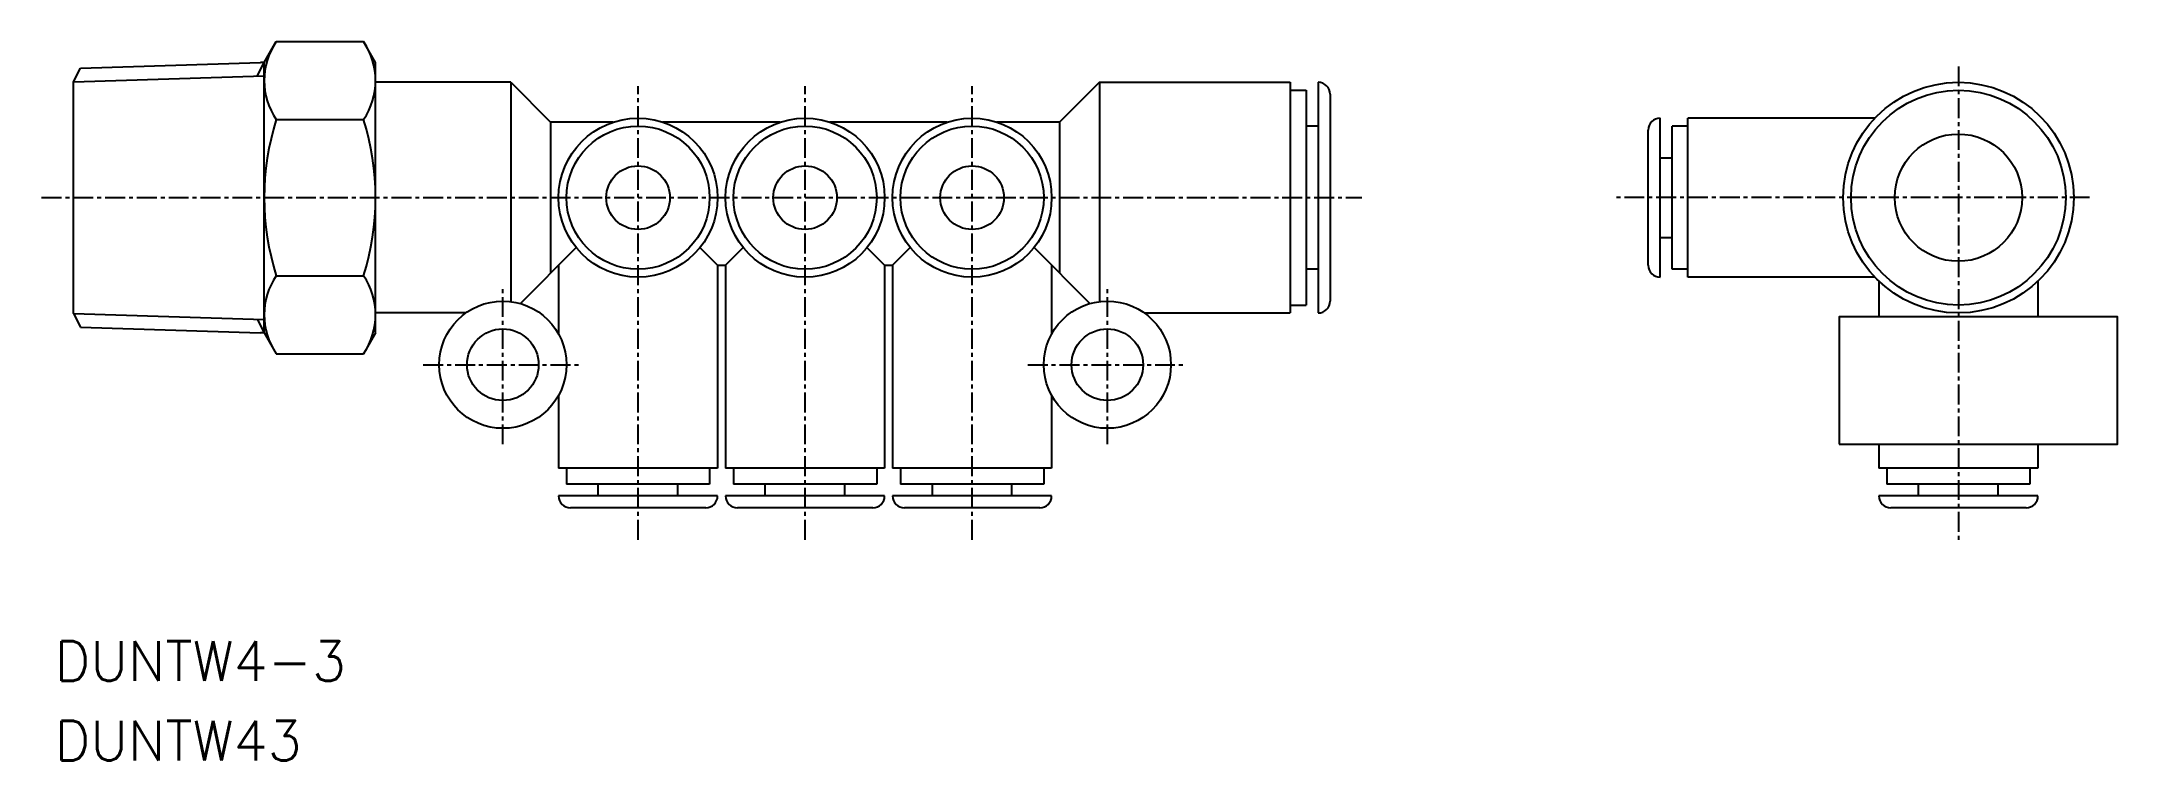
# Model space of a CAD drawing. Extents: x 71 to 202, y 75 to 120.
import ezdxf
from ezdxf.enums import TextEntityAlignment as Align

# ---------------------------------------------------------------- set-up
doc = ezdxf.new("R2010")
doc.units = 0
doc.linetypes.add('CENTER', pattern=[2, 1.25, -0.25, 0.25, -0.25])
doc.layers.get('0').update_dxf_attribs({"linetype": 'CONTINUOUS'})
doc.layers.add('CENTER', color=1, linetype='CENTER')
doc.styles.get("Standard").update_dxf_attribs({"font": 'txt.shx', "bigfont": 'extfont.shx'})

msp = doc.modelspace()

# ---------------------------------------------------------------- linework, layer by layer
at = {"color": 7, "linetype": 'CONTINUOUS'}
for p, q in [((85, 118.5), (85.76, 119.81)), ((85.76, 119.81), (91.24, 119.81)), ((92, 118.5), (91.24, 119.81)), ((73, 117.28), (73.45, 118.15)), ((73.45, 118.15), (84.76, 118.5)), ((85, 118.5), (84.76, 118.5)), ((85, 101.5), (85, 118.5)), ((92, 101.5), (92, 118.5)), ((92, 101.5), (92, 118.5)), ((73, 102.72), (73, 117.28)), ((100.5, 117.25), (92, 117.25)), ((100.5, 117.25), (103, 114.75)), ((100.5, 117.25), (100.5, 103.47)), ((137.5, 117.25), (135, 114.75)), ((137.5, 117.25), (137.5, 103.47)), ((137.5, 117.25), (149.5, 117.25)), ((149.5, 117.25), (149.5, 102.75)), ((149.5, 116.75), (150.5, 116.75)), ((150.5, 116.75), (150.5, 103.25)), ((151.25, 117.25), (151.25, 117.25)), ((151.25, 117.25), (151.25, 102.75)), ((152, 116.5), (152, 103.5)), ((85.76, 114.91), (91.24, 114.91)), ((172.75, 105), (172.75, 115)), ((172.75, 115), (172.75, 115)), ((186.25, 115), (174.5, 115)), ((174.5, 105), (174.5, 115)), ((103, 114.75), (103, 105.25)), ((106.94, 114.75), (103, 114.75)), ((117.44, 114.75), (110.06, 114.75)), ((127.94, 114.75), (120.56, 114.75)), ((135, 114.75), (131.06, 114.75)), ((135, 114.75), (135, 105.25)), ((151.25, 114.5), (150.5, 114.5)), ((172, 105.75), (172, 114.25)), ((173.5, 105.5), (173.5, 114.5)), ((174.5, 114.5), (173.5, 114.5)), ((172.75, 112.5), (173.5, 112.5)), ((172.75, 107.5), (173.5, 107.5)), ((101.1, 103.35), (104.61, 106.86)), ((103.5, 105.75), (103.5, 101.44)), ((113.5, 105.75), (112.39, 106.86)), ((113.5, 105.75), (113.5, 93)), ((113.5, 105.75), (114, 105.75)), ((114, 105.75), (115.11, 106.86)), ((114, 105.75), (114, 93)), ((124, 105.75), (122.89, 106.86)), ((124, 105.75), (124, 93)), ((124, 105.75), (124.5, 105.75)), ((124.5, 105.75), (125.61, 106.86)), ((124.5, 105.75), (124.5, 93)), ((136.9, 103.35), (133.39, 106.86)), ((134.5, 105.75), (134.5, 101.44)), ((85.76, 105.09), (91.24, 105.09)), ((151.25, 105.5), (150.5, 105.5)), ((172.75, 105), (172.75, 105)), ((174.5, 105.5), (173.5, 105.5)), ((186.25, 105), (174.5, 105)), ((186.5, 104.75), (186.5, 102.5)), ((196.5, 104.75), (196.5, 102.5)), ((149.5, 103.25), (150.5, 103.25)), ((73, 102.72), (73.45, 101.85)), ((73.45, 101.85), (84.76, 101.5)), ((97.67, 102.75), (92, 102.75)), ((140.33, 102.75), (149.5, 102.75)), ((151.25, 102.75), (151.25, 102.75)), ((85, 101.5), (84.76, 101.5)), ((85, 101.5), (85.76, 100.19)), ((92, 101.5), (91.24, 100.19)), ((85.76, 100.19), (91.24, 100.19)), ((103.5, 97.56), (103.5, 93)), ((134.5, 97.56), (134.5, 93)), ((186.5, 94.5), (186.5, 93)), ((196.5, 94.5), (196.5, 93)), ((113.5, 93), (103.5, 93)), ((104, 93), (104, 92)), ((113, 93), (113, 92)), ((124, 93), (114, 93)), ((114.5, 93), (114.5, 92)), ((123.5, 93), (123.5, 92)), ((134.5, 93), (124.5, 93)), ((125, 93), (125, 92)), ((134, 93), (134, 92)), ((196.5, 93), (186.5, 93)), ((187, 93), (187, 92)), ((196, 93), (196, 92)), ((113, 92), (104, 92)), ((106, 91.25), (106, 92)), ((111, 91.25), (111, 92)), ((123.5, 92), (114.5, 92)), ((116.5, 91.25), (116.5, 92)), ((121.5, 91.25), (121.5, 92)), ((134, 92), (125, 92)), ((127, 91.25), (127, 92)), ((132, 91.25), (132, 92)), ((196, 92), (187, 92)), ((189, 91.25), (189, 92)), ((194, 91.25), (194, 92)), ((103.5, 91.25), (103.5, 91.25)), ((113.5, 91.25), (103.5, 91.25)), ((112.75, 90.5), (104.25, 90.5)), ((113.5, 91.25), (113.5, 91.25)), ((124, 91.25), (114, 91.25)), ((114, 91.25), (114, 91.25)), ((123.25, 90.5), (114.75, 90.5)), ((124, 91.25), (124, 91.25)), ((124.5, 91.25), (124.5, 91.25)), ((134.5, 91.25), (124.5, 91.25)), ((133.75, 90.5), (125.25, 90.5)), ((134.5, 91.25), (134.5, 91.25)), ((186.5, 91.25), (186.5, 91.25)), ((196.5, 91.25), (186.5, 91.25)), ((195.75, 90.5), (187.25, 90.5)), ((196.5, 91.25), (196.5, 91.25))]:
    msp.add_line(p, q, dxfattribs=at)
at = {"color": 3, "linetype": 'CONTINUOUS'}
for p, q in [((73, 117.28), (85, 117.65)), ((84.55, 117.64), (85, 118.5)), ((73, 102.72), (85, 102.35)), ((84.55, 102.36), (85, 101.5))]:
    msp.add_line(p, q, dxfattribs=at)
at = {"color": 1, "linetype": 'CENTER'}
for p, q in [((108.5, 88.5), (108.5, 117)), ((119, 88.5), (119, 117)), ((129.5, 88.5), (129.5, 117)), ((71, 110), (154, 110)), ((100, 94.5), (100, 104.5)), ((138, 94.5), (138, 104.5)), ((95, 99.5), (105, 99.5)), ((133, 99.5), (143, 99.5))]:
    msp.add_line(p, q, dxfattribs=at)
at = {"color": 7, "linetype": 'CONTINUOUS'}
msp.add_lwpolyline([(184, 94.5), (201.5, 94.5), (201.5, 102.5), (184, 102.5)], close=True, dxfattribs=at)
for centre, radius in [((191.5, 110), 7.25), ((191.5, 110), 6.75), ((108.5, 110), 5), ((119, 110), 5), ((129.5, 110), 5), ((108.5, 110), 4.5), ((119, 110), 4.5), ((129.5, 110), 4.5), ((191.5, 110), 4), ((108.5, 110), 2), ((119, 110), 2), ((129.5, 110), 2), ((100, 99.5), 4), ((138, 99.5), 4), ((100, 99.5), 2.25), ((138, 99.5), 2.25)]:
    msp.add_circle(centre, radius, dxfattribs=at)
for centre, radius, start, end in [((89.34, 117.36), 4.34, 145.6157, 214.3843), ((87.66, 117.36), 4.34, 325.6157, 34.3843), ((151.25, 116.5), 0.75, 0, 90), ((101.24, 110), 16.24, 162.412, 197.588), ((75.76, 110), 16.24, 342.412, 17.588), ((172.75, 114.25), 0.75, 90, 180), ((172.75, 105.75), 0.75, 180, 270), ((89.34, 102.64), 4.34, 145.6157, 214.3843), ((87.66, 102.64), 4.34, 325.6157, 34.3843), ((151.25, 103.5), 0.75, 270, 0), ((104.25, 91.25), 0.75, 180, 270), ((112.75, 91.25), 0.75, 270, 0), ((114.75, 91.25), 0.75, 180, 270), ((123.25, 91.25), 0.75, 270, 0), ((125.25, 91.25), 0.75, 180, 270), ((133.75, 91.25), 0.75, 270, 0), ((187.25, 91.25), 0.75, 180, 270), ((195.75, 91.25), 0.75, 270, 0)]:
    msp.add_arc(centre, radius, start, end, dxfattribs=at)
at = {"layer": 'CENTER', "color": 1, "linetype": 'CENTER'}
for p, q in [((191.5, 118.25), (191.5, 88.5)), ((199.75, 110), (170, 110))]:
    msp.add_line(p, q, dxfattribs=at)

# ---------------------------------------------------------------- texts
at = {"color": 7, "linetype": 'CONTINUOUS'}
for s, p in [('DUNTW4-3', (71.82, 80.87)), ('DUNTW43', (71.82, 75.87))]:
    msp.add_text(s, height=2.5, dxfattribs=at).set_placement(p, align=Align.MIDDLE_LEFT)

doc.saveas('drawing.dxf')
